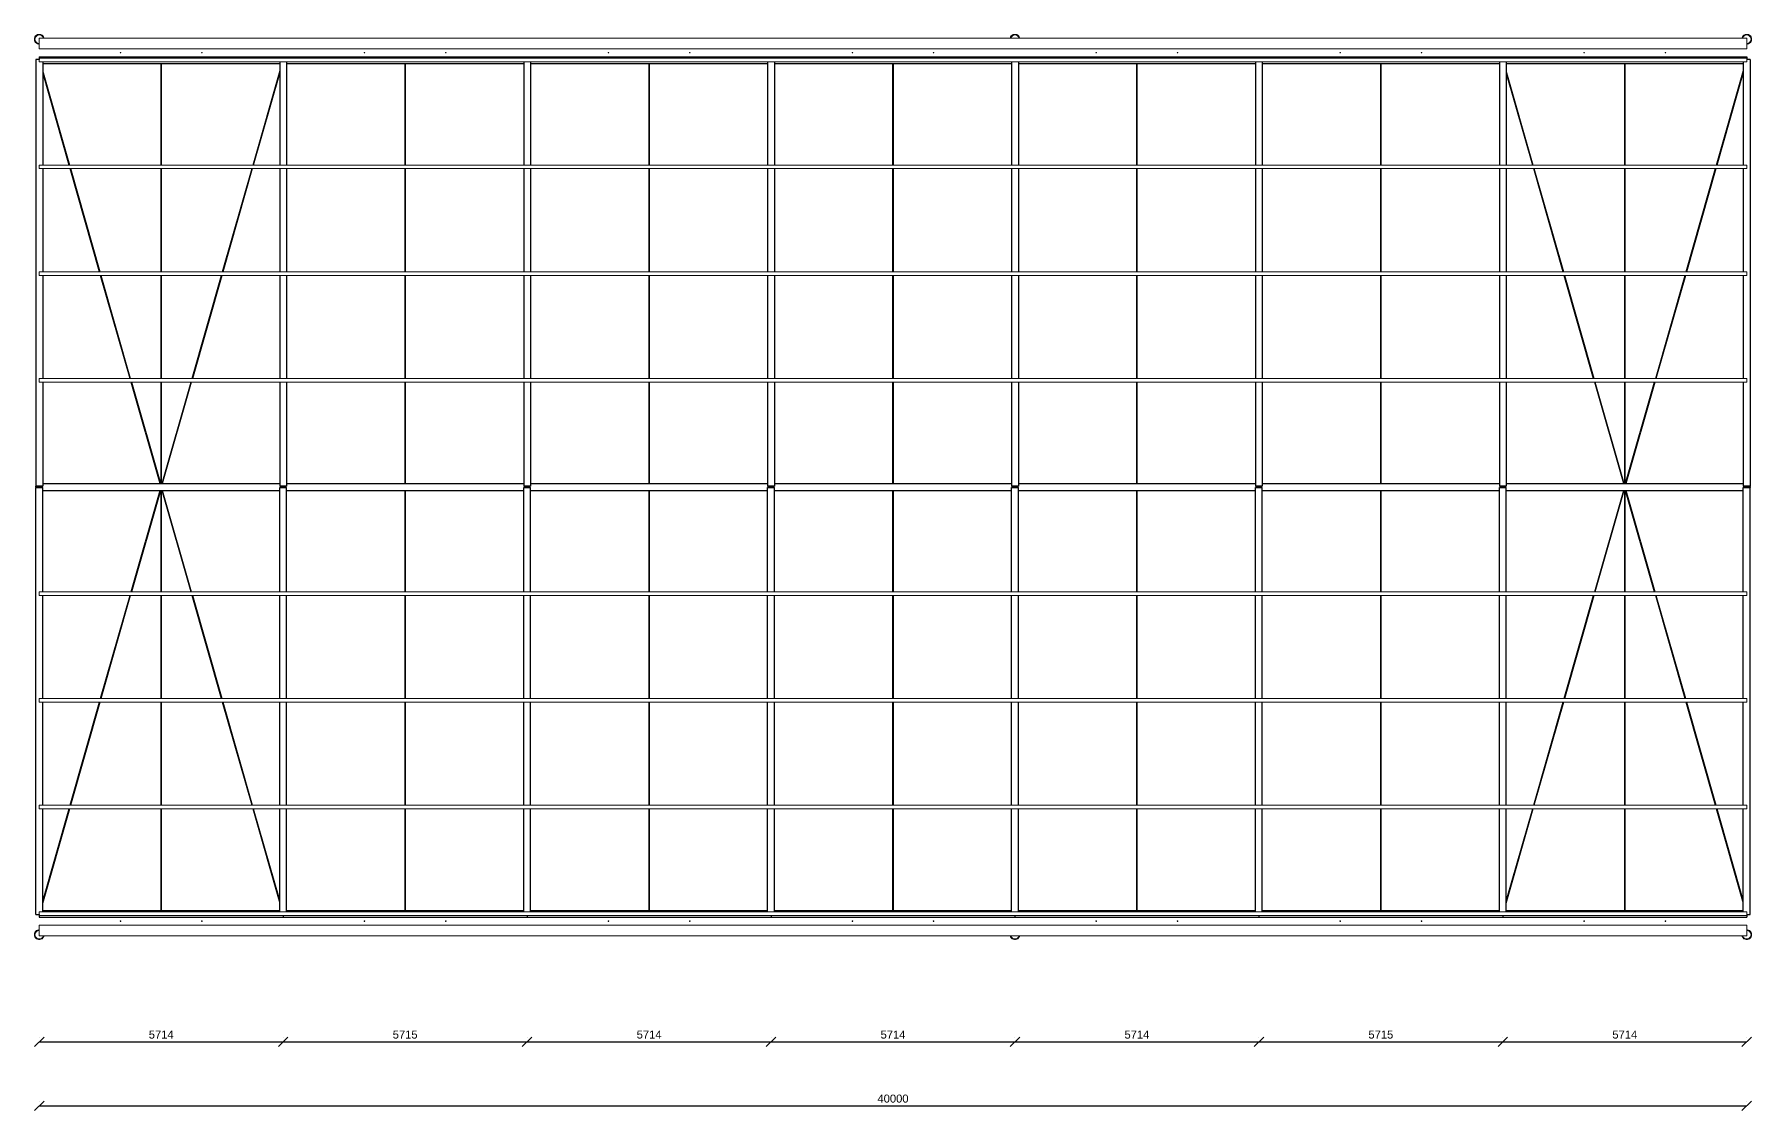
# Model space of a CAD drawing. Header units: millimetres. Extents: x 3055 to 287500, y 1145 to 27007.
# Drawn here: x 190385 to 230615, y 1145 to 26362 of the extents above; entities that cross this region are included whole.
import ezdxf

# ---------------------------------------------------------------- set-up
doc = ezdxf.new("R2010")
doc.units = ezdxf.units.MM
for name, color, linetype, lineweight in [('ANOT-COTA', 7, 'Continuous', 13), ('EST-SECUNDARIO', 3, 'Continuous', 18), ('EST-VIGA', 5, 'Continuous', 25)]:
    doc.layers.add(name, color=color, linetype=linetype, lineweight=lineweight)
doc.styles.add('TEXTO', font='arial.ttf')
doc.dimstyles.new('COTA-1-75', dxfattribs={"dimscale": 75, "dimtxt": 2.5, "dimasz": 2, "dimexe": 1.5, "dimexo": 1.5, "dimgap": 1, "dimtad": 1, "dimdec": 0, "dimtxsty": 'TEXTO', "dimtsz": 1.5, "dimcen": 2.5, "dimclrd": 256, "dimclre": 256, "dimclrt": 256, "dimazin": 3, "dimtfac": 1, "dimtmove": 0, "dimatfit": 3, "dimarcsym": 0})

msp = doc.modelspace()

# ---------------------------------------------------------------- linework, layer by layer
at = {"layer": 'EST-SECUNDARIO'}
for p, q in [((190385, 26247.5), (190388.3, 26275)), ((190388.3, 26220), (190385, 26247.5)), ((190388.3, 26275), (190398.2, 26300.9)), ((190398.2, 26194), (190388.3, 26220)), ((190398.2, 26300.9), (190413.9, 26323.7)), ((190413.9, 26171.2), (190398.2, 26194)), ((190400, 26247.5), (190402.9, 26271.4)), ((190402.9, 26223.5), (190400, 26247.5)), ((190402.9, 26271.4), (190411.5, 26293.9)), ((190411.5, 26201), (190402.9, 26223.5)), ((190411.5, 26293.9), (190425.1, 26313.8)), ((190425.1, 26181.2), (190411.5, 26201)), ((190413.9, 26323.7), (190434.7, 26342.1)), ((190434.7, 26152.8), (190413.9, 26171.2)), ((190425.1, 26313.8), (190443.2, 26329.8)), ((190443.2, 26165.2), (190425.1, 26181.2)), ((190434.7, 26342.1), (190459.2, 26355)), ((190459.2, 26139.9), (190434.7, 26152.8)), ((190443.2, 26329.8), (190464.5, 26341)), ((190464.5, 26154), (190443.2, 26165.2)), ((190459.2, 26355), (190486.1, 26361.6)), ((190464.5, 26341), (190487.9, 26346.7)), ((190487.9, 26148.2), (190464.5, 26154)), ((190486.1, 26361.6), (190513.9, 26361.6)), ((190487.9, 26346.7), (190512.1, 26346.7)), ((190500, 26272.5), (190500, 26022.5)), ((190500, 26272.5), (230500, 26272.5)), ((190512.1, 26346.7), (190535.5, 26341)), ((190513.9, 26361.6), (190540.8, 26355)), ((190535.5, 26341), (190556.8, 26329.8)), ((190540.8, 26355), (190565.3, 26342.1)), ((190556.8, 26329.8), (190574.9, 26313.8)), ((190565.3, 26342.1), (190586.1, 26323.7)), ((190574.9, 26313.8), (190588.5, 26293.9)), ((190586.1, 26323.7), (190601.8, 26300.9)), ((190588.5, 26293.9), (190596.7, 26272.5)), ((190601.8, 26300.9), (190611.7, 26275)), ((190611.7, 26275), (190612, 26272.5)), ((213245.2, 26272.5), (213245.5, 26275)), ((213245.5, 26275), (213255.3, 26300.9)), ((213255.3, 26300.9), (213271.1, 26323.7)), ((213260.5, 26272.5), (213268.6, 26293.9)), ((213268.6, 26293.9), (213282.3, 26313.8)), ((213271.1, 26323.7), (213291.8, 26342.1)), ((213282.3, 26313.8), (213300.3, 26329.8)), ((213291.8, 26342.1), (213316.4, 26355)), ((213300.3, 26329.8), (213321.7, 26341)), ((213316.4, 26355), (213343.3, 26361.6)), ((213321.7, 26341), (213345.1, 26346.7)), ((213343.3, 26361.6), (213371, 26361.6)), ((213345.1, 26346.7), (213369.2, 26346.7)), ((213369.2, 26346.7), (213392.6, 26341)), ((213371, 26361.6), (213397.9, 26355)), ((213392.6, 26341), (213413.9, 26329.8)), ((213397.9, 26355), (213422.5, 26342.1)), ((213413.9, 26329.8), (213432, 26313.8)), ((213422.5, 26342.1), (213443.2, 26323.7)), ((213432, 26313.8), (213445.7, 26293.9)), ((213443.2, 26323.7), (213459, 26300.9)), ((213445.7, 26293.9), (213453.8, 26272.5)), ((213459, 26300.9), (213468.8, 26275)), ((213468.8, 26275), (213469.1, 26272.5)), ((230388, 26272.5), (230388.3, 26275)), ((230388.3, 26275), (230398.2, 26300.9)), ((230398.2, 26300.9), (230413.9, 26323.7)), ((230403.3, 26272.5), (230411.5, 26293.9)), ((230411.5, 26293.9), (230425.1, 26313.8)), ((230413.9, 26323.7), (230434.7, 26342.1)), ((230425.1, 26313.8), (230443.2, 26329.8)), ((230434.7, 26342.1), (230459.2, 26355)), ((230443.2, 26329.8), (230464.5, 26341)), ((230459.2, 26355), (230486.1, 26361.6)), ((230464.5, 26341), (230487.9, 26346.7)), ((230486.1, 26361.6), (230513.9, 26361.6)), ((230487.9, 26346.7), (230512.1, 26346.7)), ((230500, 26272.5), (230500, 26022.5)), ((230512.1, 26346.7), (230535.5, 26341)), ((230535.5, 26154), (230512.1, 26148.2)), ((230513.9, 26361.6), (230540.8, 26355)), ((230535.5, 26341), (230556.8, 26329.8)), ((230556.8, 26165.2), (230535.5, 26154)), ((230540.8, 26355), (230565.3, 26342.1)), ((230565.3, 26152.8), (230540.8, 26139.9)), ((230556.8, 26329.8), (230574.9, 26313.8)), ((230574.9, 26181.2), (230556.8, 26165.2)), ((230565.3, 26342.1), (230586.1, 26323.7)), ((230586.1, 26171.2), (230565.3, 26152.8)), ((230574.9, 26313.8), (230588.5, 26293.9)), ((230588.5, 26201), (230574.9, 26181.2)), ((230586.1, 26323.7), (230601.8, 26300.9)), ((230601.8, 26194), (230586.1, 26171.2)), ((230588.5, 26293.9), (230597.1, 26271.4)), ((230597.1, 26223.5), (230588.5, 26201)), ((230597.1, 26271.4), (230600, 26247.5)), ((230600, 26247.5), (230597.1, 26223.5)), ((230601.8, 26300.9), (230611.7, 26275)), ((230611.7, 26220), (230601.8, 26194)), ((230611.7, 26275), (230615, 26247.5)), ((230615, 26247.5), (230611.7, 26220)), ((190486.1, 26133.3), (190459.2, 26139.9)), ((190500, 26133.3), (190486.1, 26133.3)), ((190500, 26148.2), (190487.9, 26148.2)), ((190500, 26022.5), (230500, 26022.5)), ((190500, 25800), (190500, 25715)), ((190500, 25800), (230500, 25800)), ((192400.8, 25939.4), (192396.8, 25932.5)), ((192396.8, 25932.5), (192400.8, 25925.5)), ((192408.8, 25939.4), (192400.8, 25939.4)), ((192400.8, 25925.5), (192408.8, 25925.5)), ((192412.8, 25932.5), (192408.8, 25939.4)), ((192408.8, 25925.5), (192412.8, 25932.5)), ((194305.5, 25939.4), (194301.5, 25932.5)), ((194301.5, 25932.5), (194305.5, 25925.5)), ((194313.5, 25939.4), (194305.5, 25939.4)), ((194305.5, 25925.5), (194313.5, 25925.5)), ((194317.5, 25932.5), (194313.5, 25939.4)), ((194313.5, 25925.5), (194317.5, 25932.5)), ((198115, 25939.4), (198111, 25932.5)), ((198111, 25932.5), (198115, 25925.5)), ((198123, 25939.4), (198115, 25939.4)), ((198115, 25925.5), (198123, 25925.5)), ((198127, 25932.5), (198123, 25939.4)), ((198123, 25925.5), (198127, 25932.5)), ((200019.8, 25939.4), (200015.8, 25932.5)), ((200015.8, 25932.5), (200019.8, 25925.5)), ((200027.8, 25939.4), (200019.8, 25939.4)), ((200019.8, 25925.5), (200027.8, 25925.5)), ((200031.8, 25932.5), (200027.8, 25939.4)), ((200027.8, 25925.5), (200031.8, 25932.5)), ((203829.3, 25939.4), (203825.3, 25932.5)), ((203825.3, 25932.5), (203829.3, 25925.5)), ((203837.3, 25939.4), (203829.3, 25939.4)), ((203829.3, 25925.5), (203837.3, 25925.5)), ((203841.3, 25932.5), (203837.3, 25939.4)), ((203837.3, 25925.5), (203841.3, 25932.5)), ((205734.1, 25939.4), (205730.1, 25932.5)), ((205730.1, 25932.5), (205734.1, 25925.5)), ((205742.1, 25939.4), (205734.1, 25939.4)), ((205734.1, 25925.5), (205742.1, 25925.5)), ((205746.1, 25932.5), (205742.1, 25939.4)), ((205742.1, 25925.5), (205746.1, 25932.5)), ((209543.6, 25939.4), (209539.6, 25932.5)), ((209539.6, 25932.5), (209543.6, 25925.5)), ((209551.6, 25939.4), (209543.6, 25939.4)), ((209543.6, 25925.5), (209551.6, 25925.5)), ((209555.6, 25932.5), (209551.6, 25939.4)), ((209551.6, 25925.5), (209555.6, 25932.5)), ((211448.4, 25939.4), (211444.4, 25932.5)), ((211444.4, 25932.5), (211448.4, 25925.5)), ((211456.4, 25939.4), (211448.4, 25939.4)), ((211448.4, 25925.5), (211456.4, 25925.5)), ((211460.4, 25932.5), (211456.4, 25939.4)), ((211456.4, 25925.5), (211460.4, 25932.5)), ((215257.9, 25939.4), (215253.9, 25932.5)), ((215253.9, 25932.5), (215257.9, 25925.5)), ((215265.9, 25939.4), (215257.9, 25939.4)), ((215257.9, 25925.5), (215265.9, 25925.5)), ((215269.9, 25932.5), (215265.9, 25939.4)), ((215265.9, 25925.5), (215269.9, 25932.5)), ((217162.7, 25939.4), (217158.7, 25932.5)), ((217158.7, 25932.5), (217162.7, 25925.5)), ((217170.7, 25939.4), (217162.7, 25939.4)), ((217162.7, 25925.5), (217170.7, 25925.5)), ((217174.7, 25932.5), (217170.7, 25939.4)), ((217170.7, 25925.5), (217174.7, 25932.5)), ((220972.2, 25939.4), (220968.2, 25932.5)), ((220968.2, 25932.5), (220972.2, 25925.5)), ((220980.2, 25939.4), (220972.2, 25939.4)), ((220972.2, 25925.5), (220980.2, 25925.5)), ((220984.2, 25932.5), (220980.2, 25939.4)), ((220980.2, 25925.5), (220984.2, 25932.5)), ((222877, 25939.4), (222873, 25932.5)), ((222873, 25932.5), (222877, 25925.5)), ((222885, 25939.4), (222877, 25939.4)), ((222877, 25925.5), (222885, 25925.5)), ((222889, 25932.5), (222885, 25939.4)), ((222885, 25925.5), (222889, 25932.5)), ((226686.5, 25939.4), (226682.5, 25932.5)), ((226682.5, 25932.5), (226686.5, 25925.5)), ((226694.5, 25939.4), (226686.5, 25939.4)), ((226686.5, 25925.5), (226694.5, 25925.5)), ((226698.5, 25932.5), (226694.5, 25939.4)), ((226694.5, 25925.5), (226698.5, 25932.5)), ((228591.2, 25939.4), (228587.2, 25932.5)), ((228587.2, 25932.5), (228591.2, 25925.5)), ((228599.2, 25939.4), (228591.2, 25939.4)), ((228591.2, 25925.5), (228599.2, 25925.5)), ((228603.2, 25932.5), (228599.2, 25939.4)), ((228599.2, 25925.5), (228603.2, 25932.5)), ((230512.1, 26148.2), (230500, 26148.2)), ((230513.9, 26133.3), (230500, 26133.3)), ((230500, 25800), (230500, 25715)), ((230540.8, 26139.9), (230513.9, 26133.3)), ((190500, 25715), (230500, 25715)), ((191212.5, 23300), (190580, 25513.9)), ((191191.7, 23300), (190580, 25441.1)), ((193349.1, 25677.5), (193349.1, 23300)), ((193365.1, 25677.5), (193365.1, 23300)), ((195501.7, 23300), (196134.3, 25513.9)), ((195522.5, 23300), (196134.3, 25441.1)), ((199063.4, 25677.5), (199063.4, 23300)), ((199079.4, 25677.5), (199079.4, 23300)), ((204777.7, 25677.5), (204777.7, 23300)), ((204793.7, 25677.5), (204793.7, 23300)), ((210492, 25677.5), (210492, 23300)), ((210508, 25677.5), (210508, 23300)), ((216206.3, 25677.5), (216206.3, 23300)), ((216222.3, 25677.5), (216222.3, 23300)), ((221920.6, 25677.5), (221920.6, 23300)), ((221936.6, 25677.5), (221936.6, 23300)), ((225498.3, 23300), (224865.7, 25513.9)), ((225477.5, 23300), (224865.7, 25441.1)), ((227634.9, 25677.5), (227634.9, 23300)), ((227650.9, 25677.5), (227650.9, 23300)), ((229787.5, 23300), (230420, 25513.9)), ((229808.3, 23300), (230420, 25441.1)), ((190500, 23300), (190500, 23215)), ((190500, 23300), (230500, 23300)), ((190500, 23215), (230500, 23215)), ((191906, 20800), (191216, 23215)), ((191926.8, 20800), (191236.8, 23215)), ((193349.1, 23215), (193349.1, 20800)), ((193365.1, 23215), (193365.1, 20800)), ((194787.5, 20800), (195477.5, 23215)), ((194808.3, 20800), (195498.3, 23215)), ((199063.4, 23215), (199063.4, 20800)), ((199079.4, 23215), (199079.4, 20800)), ((204777.7, 23215), (204777.7, 20800)), ((204793.7, 23215), (204793.7, 20800)), ((210492, 23215), (210492, 20800)), ((210508, 23215), (210508, 20800)), ((216206.3, 23215), (216206.3, 20800)), ((216222.3, 23215), (216222.3, 20800)), ((221920.6, 23215), (221920.6, 20800)), ((221936.6, 23215), (221936.6, 20800)), ((226191.7, 20800), (225501.7, 23215)), ((226212.5, 20800), (225522.5, 23215)), ((227634.9, 23215), (227634.9, 20800)), ((227650.9, 23215), (227650.9, 20800)), ((229073.2, 20800), (229763.2, 23215)), ((229094, 20800), (229784, 23215)), ((230500, 23300), (230500, 23215)), ((190500, 20800), (190500, 20715)), ((190500, 20800), (230500, 20800)), ((190500, 20715), (230500, 20715)), ((192620.3, 18300), (191930.3, 20715)), ((192641.1, 18300), (191951.1, 20715)), ((193349.1, 20715), (193349.1, 18300)), ((193365.1, 20715), (193365.1, 18300)), ((194073.2, 18300), (194763.2, 20715)), ((194094, 18300), (194784, 20715)), ((199063.4, 20715), (199063.4, 18300)), ((199079.4, 20715), (199079.4, 18300)), ((204777.7, 20715), (204777.7, 18300)), ((204793.7, 20715), (204793.7, 18300)), ((210492, 20715), (210492, 18300)), ((210508, 20715), (210508, 18300)), ((216206.3, 20715), (216206.3, 18300)), ((216222.3, 20715), (216222.3, 18300)), ((221920.6, 20715), (221920.6, 18300)), ((221936.6, 20715), (221936.6, 18300)), ((226906, 18300), (226216, 20715)), ((226926.8, 18300), (226236.8, 20715)), ((227634.9, 20715), (227634.9, 18300)), ((227650.9, 20715), (227650.9, 18300)), ((228358.9, 18300), (229048.9, 20715)), ((228379.7, 18300), (229069.7, 20715)), ((230500, 20800), (230500, 20715)), ((190500, 18300), (190500, 18215)), ((190500, 18300), (230500, 18300)), ((190500, 18215), (230500, 18215)), ((193323.9, 15837.5), (192644.6, 18215)), ((193344.7, 15837.5), (192665.4, 18215)), ((193349.1, 18215), (193349.1, 15837.5)), ((193365.1, 18215), (193365.1, 15837.5)), ((193369.6, 15837.5), (194048.9, 18215)), ((193390.4, 15837.5), (194069.7, 18215)), ((199063.4, 18215), (199063.4, 15837.5)), ((199079.4, 18215), (199079.4, 15837.5)), ((204777.7, 18215), (204777.7, 15837.5)), ((204793.7, 18215), (204793.7, 15837.5)), ((210492, 18215), (210492, 15837.5)), ((210508, 18215), (210508, 15837.5)), ((216206.3, 18215), (216206.3, 15837.5)), ((216222.3, 18215), (216222.3, 15837.5)), ((221920.6, 18215), (221920.6, 15837.5)), ((221936.6, 18215), (221936.6, 15837.5)), ((227609.6, 15837.5), (226930.3, 18215)), ((227630.4, 15837.5), (226951.1, 18215)), ((227634.9, 18215), (227634.9, 15837.5)), ((227650.9, 18215), (227650.9, 15837.5)), ((227655.3, 15837.5), (228334.6, 18215)), ((227676.1, 15837.5), (228355.4, 18215)), ((230500, 18300), (230500, 18215)), ((193323.9, 15677.5), (192644.6, 13300)), ((192665.4, 13300), (193344.7, 15677.5)), ((193349.1, 13300), (193349.1, 15677.5)), ((193365.1, 13300), (193365.1, 15677.5)), ((193369.6, 15677.5), (194048.9, 13300)), ((194069.7, 13300), (193390.4, 15677.5)), ((199063.4, 13300), (199063.4, 15677.5)), ((199079.4, 13300), (199079.4, 15677.5)), ((204777.7, 13300), (204777.7, 15677.5)), ((204793.7, 13300), (204793.7, 15677.5)), ((210492, 13300), (210492, 15677.5)), ((210508, 13300), (210508, 15677.5)), ((216206.3, 13300), (216206.3, 15677.5)), ((216222.3, 13300), (216222.3, 15677.5)), ((221920.6, 13300), (221920.6, 15677.5)), ((221936.6, 13300), (221936.6, 15677.5)), ((227609.6, 15677.5), (226930.3, 13300)), ((226951.1, 13300), (227630.4, 15677.5)), ((227634.9, 13300), (227634.9, 15677.5)), ((227650.9, 13300), (227650.9, 15677.5)), ((227655.3, 15677.5), (228334.6, 13300)), ((228355.4, 13300), (227676.1, 15677.5)), ((190500, 13300), (190500, 13215)), ((190500, 13300), (230500, 13300)), ((230500, 13300), (230500, 13215)), ((190500, 13215), (230500, 13215)), ((192620.3, 13215), (191930.3, 10800)), ((191951.1, 10800), (192641.1, 13215)), ((193349.1, 10800), (193349.1, 13215)), ((193365.1, 10800), (193365.1, 13215)), ((194073.2, 13215), (194763.2, 10800)), ((194784, 10800), (194094, 13215)), ((199063.4, 10800), (199063.4, 13215)), ((199079.4, 10800), (199079.4, 13215)), ((204777.7, 10800), (204777.7, 13215)), ((204793.7, 10800), (204793.7, 13215)), ((210492, 10800), (210492, 13215)), ((210508, 10800), (210508, 13215)), ((216206.3, 10800), (216206.3, 13215)), ((216222.3, 10800), (216222.3, 13215)), ((221920.6, 10800), (221920.6, 13215)), ((221936.6, 10800), (221936.6, 13215)), ((226906, 13215), (226216, 10800)), ((226236.8, 10800), (226926.8, 13215)), ((227634.9, 10800), (227634.9, 13215)), ((227650.9, 10800), (227650.9, 13215)), ((228358.9, 13215), (229048.9, 10800)), ((229069.7, 10800), (228379.7, 13215)), ((190500, 10800), (190500, 10715)), ((190500, 10800), (230500, 10800)), ((190500, 10715), (230500, 10715)), ((191906, 10715), (191216, 8300)), ((191236.8, 8300), (191926.8, 10715)), ((193349.1, 8300), (193349.1, 10715)), ((193365.1, 8300), (193365.1, 10715)), ((194787.5, 10715), (195477.5, 8300)), ((195498.3, 8300), (194808.3, 10715)), ((199063.4, 8300), (199063.4, 10715)), ((199079.4, 8300), (199079.4, 10715)), ((204777.7, 8300), (204777.7, 10715)), ((204793.7, 8300), (204793.7, 10715)), ((210492, 8300), (210492, 10715)), ((210508, 8300), (210508, 10715)), ((216206.3, 8300), (216206.3, 10715)), ((216222.3, 8300), (216222.3, 10715)), ((221920.6, 8300), (221920.6, 10715)), ((221936.6, 8300), (221936.6, 10715)), ((226191.7, 10715), (225501.7, 8300)), ((225522.5, 8300), (226212.5, 10715)), ((227634.9, 8300), (227634.9, 10715)), ((227650.9, 8300), (227650.9, 10715)), ((229073.2, 10715), (229763.2, 8300)), ((229784, 8300), (229094, 10715)), ((230500, 10800), (230500, 10715)), ((190500, 8300), (190500, 8215)), ((190500, 8300), (230500, 8300)), ((190500, 8215), (230500, 8215)), ((191191.7, 8215), (190580, 6073.9)), ((190580, 6001.1), (191212.5, 8215)), ((193349.1, 5837.5), (193349.1, 8215)), ((193365.1, 5837.5), (193365.1, 8215)), ((195501.7, 8215), (196134.3, 6001.1)), ((196134.3, 6073.9), (195522.5, 8215)), ((199063.4, 5837.5), (199063.4, 8215)), ((199079.4, 5837.5), (199079.4, 8215)), ((204777.7, 5837.5), (204777.7, 8215)), ((204793.7, 5837.5), (204793.7, 8215)), ((210492, 5837.5), (210492, 8215)), ((210508, 5837.5), (210508, 8215)), ((216206.3, 5837.5), (216206.3, 8215)), ((216222.3, 5837.5), (216222.3, 8215)), ((221920.6, 5837.5), (221920.6, 8215)), ((221936.6, 5837.5), (221936.6, 8215)), ((225477.5, 8215), (224865.7, 6073.9)), ((224865.7, 6001.1), (225498.3, 8215)), ((227634.9, 5837.5), (227634.9, 8215)), ((227650.9, 5837.5), (227650.9, 8215)), ((229787.5, 8215), (230420, 6001.1)), ((230420, 6073.9), (229808.3, 8215)), ((230500, 8300), (230500, 8215)), ((190500, 5800), (190500, 5715)), ((190500, 5800), (230500, 5800)), ((190500, 5715), (230500, 5715)), ((230500, 5800), (230500, 5715)), ((190385, 5267.5), (190388.3, 5295)), ((190388.3, 5240), (190385, 5267.5)), ((190388.3, 5295), (190398.2, 5320.9)), ((190398.2, 5214), (190388.3, 5240)), ((190398.2, 5320.9), (190413.9, 5343.7)), ((190400, 5267.5), (190402.9, 5291.4)), ((190402.9, 5243.5), (190400, 5267.5)), ((190402.9, 5291.4), (190411.5, 5313.9)), ((190411.5, 5221), (190402.9, 5243.5)), ((190411.5, 5313.9), (190425.1, 5333.8)), ((190413.9, 5343.7), (190434.7, 5362.1)), ((190425.1, 5333.8), (190443.2, 5349.8)), ((190434.7, 5362.1), (190459.2, 5375)), ((190443.2, 5349.8), (190464.5, 5361)), ((190459.2, 5375), (190486.1, 5381.6)), ((190464.5, 5361), (190487.9, 5366.7)), ((190486.1, 5381.6), (190500, 5381.6)), ((190487.9, 5366.7), (190500, 5366.7)), ((190500, 5492.5), (190500, 5242.5)), ((190500, 5492.5), (230500, 5492.5)), ((190500, 5242.5), (230500, 5242.5)), ((190596.7, 5242.5), (190588.5, 5221)), ((190611.7, 5240), (190601.8, 5214)), ((190612, 5242.5), (190611.7, 5240)), ((192400.8, 5589.4), (192396.8, 5582.5)), ((192396.8, 5582.5), (192400.8, 5575.5)), ((192408.8, 5589.4), (192400.8, 5589.4)), ((192400.8, 5575.5), (192408.8, 5575.5)), ((192412.8, 5582.5), (192408.8, 5589.4)), ((192408.8, 5575.5), (192412.8, 5582.5)), ((194305.5, 5589.4), (194301.5, 5582.5)), ((194301.5, 5582.5), (194305.5, 5575.5)), ((194313.5, 5589.4), (194305.5, 5589.4)), ((194305.5, 5575.5), (194313.5, 5575.5)), ((194317.5, 5582.5), (194313.5, 5589.4)), ((194313.5, 5575.5), (194317.5, 5582.5)), ((198115, 5589.4), (198111, 5582.5)), ((198111, 5582.5), (198115, 5575.5)), ((198123, 5589.4), (198115, 5589.4)), ((198115, 5575.5), (198123, 5575.5)), ((198127, 5582.5), (198123, 5589.4)), ((198123, 5575.5), (198127, 5582.5)), ((200019.8, 5589.4), (200015.8, 5582.5)), ((200015.8, 5582.5), (200019.8, 5575.5)), ((200027.8, 5589.4), (200019.8, 5589.4)), ((200019.8, 5575.5), (200027.8, 5575.5)), ((200031.8, 5582.5), (200027.8, 5589.4)), ((200027.8, 5575.5), (200031.8, 5582.5)), ((203829.3, 5589.4), (203825.3, 5582.5)), ((203825.3, 5582.5), (203829.3, 5575.5)), ((203837.3, 5589.4), (203829.3, 5589.4)), ((203829.3, 5575.5), (203837.3, 5575.5)), ((203841.3, 5582.5), (203837.3, 5589.4)), ((203837.3, 5575.5), (203841.3, 5582.5)), ((205734.1, 5589.4), (205730.1, 5582.5)), ((205730.1, 5582.5), (205734.1, 5575.5)), ((205742.1, 5589.4), (205734.1, 5589.4)), ((205734.1, 5575.5), (205742.1, 5575.5)), ((205746.1, 5582.5), (205742.1, 5589.4)), ((205742.1, 5575.5), (205746.1, 5582.5)), ((209543.6, 5589.4), (209539.6, 5582.5)), ((209539.6, 5582.5), (209543.6, 5575.5)), ((209551.6, 5589.4), (209543.6, 5589.4)), ((209543.6, 5575.5), (209551.6, 5575.5)), ((209555.6, 5582.5), (209551.6, 5589.4)), ((209551.6, 5575.5), (209555.6, 5582.5)), ((211448.4, 5589.4), (211444.4, 5582.5)), ((211444.4, 5582.5), (211448.4, 5575.5)), ((211456.4, 5589.4), (211448.4, 5589.4)), ((211448.4, 5575.5), (211456.4, 5575.5)), ((211460.4, 5582.5), (211456.4, 5589.4)), ((211456.4, 5575.5), (211460.4, 5582.5)), ((213245.5, 5240), (213245.2, 5242.5)), ((213255.3, 5214), (213245.5, 5240)), ((213268.6, 5221), (213260.5, 5242.5)), ((213453.8, 5242.5), (213445.7, 5221)), ((213468.8, 5240), (213459, 5214)), ((213469.1, 5242.5), (213468.8, 5240)), ((215257.9, 5589.4), (215253.9, 5582.5)), ((215253.9, 5582.5), (215257.9, 5575.5)), ((215265.9, 5589.4), (215257.9, 5589.4)), ((215257.9, 5575.5), (215265.9, 5575.5)), ((215269.9, 5582.5), (215265.9, 5589.4)), ((215265.9, 5575.5), (215269.9, 5582.5)), ((217162.7, 5589.4), (217158.7, 5582.5)), ((217158.7, 5582.5), (217162.7, 5575.5)), ((217170.7, 5589.4), (217162.7, 5589.4)), ((217162.7, 5575.5), (217170.7, 5575.5)), ((217174.7, 5582.5), (217170.7, 5589.4)), ((217170.7, 5575.5), (217174.7, 5582.5)), ((220972.2, 5589.4), (220968.2, 5582.5)), ((220968.2, 5582.5), (220972.2, 5575.5)), ((220980.2, 5589.4), (220972.2, 5589.4)), ((220972.2, 5575.5), (220980.2, 5575.5)), ((220984.2, 5582.5), (220980.2, 5589.4)), ((220980.2, 5575.5), (220984.2, 5582.5)), ((222877, 5589.4), (222873, 5582.5)), ((222873, 5582.5), (222877, 5575.5)), ((222885, 5589.4), (222877, 5589.4)), ((222877, 5575.5), (222885, 5575.5)), ((222889, 5582.5), (222885, 5589.4)), ((222885, 5575.5), (222889, 5582.5)), ((226686.5, 5589.4), (226682.5, 5582.5)), ((226682.5, 5582.5), (226686.5, 5575.5)), ((226694.5, 5589.4), (226686.5, 5589.4)), ((226686.5, 5575.5), (226694.5, 5575.5)), ((226698.5, 5582.5), (226694.5, 5589.4)), ((226694.5, 5575.5), (226698.5, 5582.5)), ((228591.2, 5589.4), (228587.2, 5582.5)), ((228587.2, 5582.5), (228591.2, 5575.5)), ((228599.2, 5589.4), (228591.2, 5589.4)), ((228591.2, 5575.5), (228599.2, 5575.5)), ((228603.2, 5582.5), (228599.2, 5589.4)), ((228599.2, 5575.5), (228603.2, 5582.5)), ((230388.3, 5240), (230388, 5242.5)), ((230398.2, 5214), (230388.3, 5240)), ((230411.5, 5221), (230403.3, 5242.5)), ((230500, 5492.5), (230500, 5242.5)), ((230500, 5381.6), (230513.9, 5381.6)), ((230500, 5366.7), (230512.1, 5366.7)), ((230512.1, 5366.7), (230535.5, 5361)), ((230513.9, 5381.6), (230540.8, 5375)), ((230535.5, 5361), (230556.8, 5349.8)), ((230540.8, 5375), (230565.3, 5362.1)), ((230556.8, 5349.8), (230574.9, 5333.8)), ((230565.3, 5362.1), (230586.1, 5343.7)), ((230574.9, 5333.8), (230588.5, 5313.9)), ((230586.1, 5343.7), (230601.8, 5320.9)), ((230588.5, 5313.9), (230597.1, 5291.4)), ((230597.1, 5243.5), (230588.5, 5221)), ((230597.1, 5291.4), (230600, 5267.5)), ((230600, 5267.5), (230597.1, 5243.5)), ((230601.8, 5320.9), (230611.7, 5295)), ((230611.7, 5240), (230601.8, 5214)), ((230611.7, 5295), (230615, 5267.5)), ((230615, 5267.5), (230611.7, 5240)), ((190413.9, 5191.2), (190398.2, 5214)), ((190425.1, 5201.2), (190411.5, 5221)), ((190434.7, 5172.8), (190413.9, 5191.2)), ((190443.2, 5185.2), (190425.1, 5201.2)), ((190459.2, 5159.9), (190434.7, 5172.8)), ((190464.5, 5174), (190443.2, 5185.2)), ((190486.1, 5153.3), (190459.2, 5159.9)), ((190487.9, 5168.2), (190464.5, 5174)), ((190513.9, 5153.3), (190486.1, 5153.3)), ((190512.1, 5168.2), (190487.9, 5168.2)), ((190535.5, 5174), (190512.1, 5168.2)), ((190540.8, 5159.9), (190513.9, 5153.3)), ((190556.8, 5185.2), (190535.5, 5174)), ((190565.3, 5172.8), (190540.8, 5159.9)), ((190574.9, 5201.2), (190556.8, 5185.2)), ((190586.1, 5191.2), (190565.3, 5172.8)), ((190588.5, 5221), (190574.9, 5201.2)), ((190601.8, 5214), (190586.1, 5191.2)), ((213271.1, 5191.2), (213255.3, 5214)), ((213282.3, 5201.2), (213268.6, 5221)), ((213291.8, 5172.8), (213271.1, 5191.2)), ((213300.3, 5185.2), (213282.3, 5201.2)), ((213316.4, 5159.9), (213291.8, 5172.8)), ((213321.7, 5174), (213300.3, 5185.2)), ((213343.3, 5153.3), (213316.4, 5159.9)), ((213345.1, 5168.2), (213321.7, 5174)), ((213371, 5153.3), (213343.3, 5153.3)), ((213369.2, 5168.2), (213345.1, 5168.2)), ((213392.6, 5174), (213369.2, 5168.2)), ((213397.9, 5159.9), (213371, 5153.3)), ((213413.9, 5185.2), (213392.6, 5174)), ((213422.5, 5172.8), (213397.9, 5159.9)), ((213432, 5201.2), (213413.9, 5185.2)), ((213443.2, 5191.2), (213422.5, 5172.8)), ((213445.7, 5221), (213432, 5201.2)), ((213459, 5214), (213443.2, 5191.2)), ((230413.9, 5191.2), (230398.2, 5214)), ((230425.1, 5201.2), (230411.5, 5221)), ((230434.7, 5172.8), (230413.9, 5191.2)), ((230443.2, 5185.2), (230425.1, 5201.2)), ((230459.2, 5159.9), (230434.7, 5172.8)), ((230464.5, 5174), (230443.2, 5185.2)), ((230486.1, 5153.3), (230459.2, 5159.9)), ((230487.9, 5168.2), (230464.5, 5174)), ((230513.9, 5153.3), (230486.1, 5153.3)), ((230512.1, 5168.2), (230487.9, 5168.2)), ((230535.5, 5174), (230512.1, 5168.2)), ((230540.8, 5159.9), (230513.9, 5153.3)), ((230556.8, 5185.2), (230535.5, 5174)), ((230565.3, 5172.8), (230540.8, 5159.9)), ((230574.9, 5201.2), (230556.8, 5185.2)), ((230586.1, 5191.2), (230565.3, 5172.8)), ((230588.5, 5221), (230574.9, 5201.2)), ((230601.8, 5214), (230586.1, 5191.2))]:
    msp.add_line(p, q, dxfattribs=at)
at = {"layer": 'EST-VIGA'}
for p, q in [((190500, 25773.9), (190420, 25773.9)), ((190420, 25773.9), (190420, 15773.9)), ((190500, 25837.5), (190500, 25773.9)), ((190500, 25837.5), (196214.3, 25837.5)), ((196214.3, 25837.5), (196214.3, 25800)), ((196214.3, 25837.5), (196214.3, 25800)), ((196214.3, 25837.5), (201928.6, 25837.5)), ((201928.6, 25837.5), (201928.6, 25800)), ((201928.6, 25837.5), (201928.6, 25800)), ((201928.6, 25837.5), (207642.9, 25837.5)), ((207642.9, 25837.5), (207642.9, 25800)), ((207642.9, 25837.5), (207642.9, 25800)), ((207642.9, 25837.5), (213357.1, 25837.5)), ((213357.1, 25837.5), (213357.1, 25800)), ((213357.1, 25837.5), (213357.1, 25800)), ((213357.1, 25837.5), (219071.4, 25837.5)), ((219071.4, 25837.5), (219071.4, 25800)), ((219071.4, 25837.5), (219071.4, 25800)), ((219071.4, 25837.5), (224785.7, 25837.5)), ((224785.7, 25837.5), (224785.7, 25800)), ((224785.7, 25837.5), (224785.7, 25800)), ((224785.7, 25837.5), (230500, 25837.5)), ((230500, 25837.5), (230500, 25773.9)), ((230580, 25773.9), (230500, 25773.9)), ((230580, 25773.9), (230580, 15773.9)), ((190580, 25715), (190580, 23300)), ((190580, 25677.5), (196134.3, 25677.5)), ((196134.3, 25715), (196134.3, 23300)), ((196294.3, 25715), (196294.3, 23300)), ((196294.3, 25677.5), (201848.6, 25677.5)), ((201848.6, 25715), (201848.6, 23300)), ((202008.6, 25715), (202008.6, 23300)), ((202008.6, 25677.5), (207562.9, 25677.5)), ((207562.9, 25715), (207562.9, 23300)), ((207722.9, 25715), (207722.9, 23300)), ((207722.9, 25677.5), (213277.1, 25677.5)), ((213277.1, 25715), (213277.1, 23300)), ((213437.1, 25715), (213437.1, 23300)), ((213437.1, 25677.5), (218991.4, 25677.5)), ((218991.4, 25715), (218991.4, 23300)), ((219151.4, 25715), (219151.4, 23300)), ((219151.4, 25677.5), (224705.7, 25677.5)), ((224705.7, 25715), (224705.7, 23300)), ((224865.7, 25715), (224865.7, 23300)), ((224865.7, 25677.5), (230420, 25677.5)), ((230420, 25715), (230420, 23300)), ((190580, 23215), (190580, 20800)), ((196134.3, 23215), (196134.3, 20800)), ((196294.3, 23215), (196294.3, 20800)), ((201848.6, 23215), (201848.6, 20800)), ((202008.6, 23215), (202008.6, 20800)), ((207562.9, 23215), (207562.9, 20800)), ((207722.9, 23215), (207722.9, 20800)), ((213277.1, 23215), (213277.1, 20800)), ((213437.1, 23215), (213437.1, 20800)), ((218991.4, 23215), (218991.4, 20800)), ((219151.4, 23215), (219151.4, 20800)), ((224705.7, 23215), (224705.7, 20800)), ((224865.7, 23215), (224865.7, 20800)), ((230420, 23215), (230420, 20800)), ((190580, 20715), (190580, 18300)), ((196134.3, 20715), (196134.3, 18300)), ((196294.3, 20715), (196294.3, 18300)), ((201848.6, 20715), (201848.6, 18300)), ((202008.6, 20715), (202008.6, 18300)), ((207562.9, 20715), (207562.9, 18300)), ((207722.9, 20715), (207722.9, 18300)), ((213277.1, 20715), (213277.1, 18300)), ((213437.1, 20715), (213437.1, 18300)), ((218991.4, 20715), (218991.4, 18300)), ((219151.4, 20715), (219151.4, 18300)), ((224705.7, 20715), (224705.7, 18300)), ((224865.7, 20715), (224865.7, 18300)), ((230420, 20715), (230420, 18300)), ((190580, 18215), (190580, 15773.9)), ((196134.3, 18215), (196134.3, 15773.9)), ((196294.3, 18215), (196294.3, 15773.9)), ((201848.6, 18215), (201848.6, 15773.9)), ((202008.6, 18215), (202008.6, 15773.9)), ((207562.9, 18215), (207562.9, 15773.9)), ((207722.9, 18215), (207722.9, 15773.9)), ((213277.1, 18215), (213277.1, 15773.9)), ((213437.1, 18215), (213437.1, 15773.9)), ((218991.4, 18215), (218991.4, 15773.9)), ((219151.4, 18215), (219151.4, 15773.9)), ((224705.7, 18215), (224705.7, 15773.9)), ((224865.7, 18215), (224865.7, 15773.9)), ((230420, 18215), (230420, 15773.9)), ((190420, 15773.9), (190420, 15772.7)), ((190420, 15773.9), (190420, 15772.7)), ((190580, 15773.9), (190420, 15773.9)), ((190420, 15772.7), (190496.2, 15772.7)), ((190420, 15757.5), (190420, 15772.7)), ((190420, 15757.5), (190420, 15742.2)), ((190420, 15742.2), (190420, 15741.1)), ((190496.2, 15742.2), (190420, 15742.2)), ((190420, 15741.1), (190420, 15742.2)), ((190420, 15741.1), (190580, 15741.1)), ((190420, 5741.1), (190420, 15741.1)), ((190496.2, 15772.7), (190496.2, 15757.5)), ((190496.2, 15757.5), (190496.2, 15742.2)), ((190500, 15765.1), (190500, 15749.9)), ((190503.7, 15772.7), (190580, 15772.7)), ((190503.7, 15765.1), (190503.7, 15772.7)), ((190503.7, 15742.2), (190503.7, 15749.9)), ((190580, 15742.2), (190503.7, 15742.2)), ((190580, 15837.5), (196134.3, 15837.5)), ((190580, 15772.7), (190580, 15773.9)), ((190580, 15741.1), (190580, 15742.2)), ((190580, 13300), (190580, 15741.1)), ((196134.3, 15773.9), (196134.3, 15772.7)), ((196294.3, 15773.9), (196134.3, 15773.9)), ((196134.3, 15772.7), (196210.5, 15772.7)), ((196134.3, 15742.2), (196134.3, 15741.1)), ((196210.5, 15742.2), (196134.3, 15742.2)), ((196134.3, 15741.1), (196294.3, 15741.1)), ((196134.3, 13300), (196134.3, 15741.1)), ((196210.5, 15772.7), (196210.5, 15765.1)), ((196210.5, 15749.9), (196210.5, 15742.2)), ((196214.3, 15765.1), (196214.3, 15749.9)), ((196214.3, 15765.1), (196214.3, 15749.9)), ((196218, 15772.7), (196294.3, 15772.7)), ((196218, 15765.1), (196218, 15772.7)), ((196218, 15742.2), (196218, 15749.9)), ((196294.3, 15742.2), (196218, 15742.2)), ((196294.3, 15837.5), (201848.6, 15837.5)), ((196294.3, 15772.7), (196294.3, 15773.9)), ((196294.3, 15741.1), (196294.3, 15742.2)), ((196294.3, 13300), (196294.3, 15741.1)), ((201848.6, 15773.9), (201848.6, 15772.7)), ((202008.6, 15773.9), (201848.6, 15773.9)), ((201848.6, 15772.7), (201924.8, 15772.7)), ((201848.6, 15742.2), (201848.6, 15741.1)), ((201924.8, 15742.2), (201848.6, 15742.2)), ((201848.6, 15741.1), (202008.6, 15741.1)), ((201848.6, 13300), (201848.6, 15741.1)), ((201924.8, 15772.7), (201924.8, 15765.1)), ((201924.8, 15749.9), (201924.8, 15742.2)), ((201928.6, 15765.1), (201928.6, 15749.9)), ((201928.6, 15765.1), (201928.6, 15749.9)), ((201932.3, 15772.7), (202008.6, 15772.7)), ((201932.3, 15765.1), (201932.3, 15772.7)), ((201932.3, 15742.2), (201932.3, 15749.9)), ((202008.6, 15742.2), (201932.3, 15742.2)), ((202008.6, 15837.5), (207562.9, 15837.5)), ((202008.6, 15772.7), (202008.6, 15773.9)), ((202008.6, 15741.1), (202008.6, 15742.2)), ((202008.6, 13300), (202008.6, 15741.1)), ((207562.9, 15773.9), (207562.9, 15772.7)), ((207722.9, 15773.9), (207562.9, 15773.9)), ((207562.9, 15772.7), (207639.1, 15772.7)), ((207562.9, 15742.2), (207562.9, 15741.1)), ((207639.1, 15742.2), (207562.9, 15742.2)), ((207562.9, 15741.1), (207722.9, 15741.1)), ((207562.9, 13300), (207562.9, 15741.1)), ((207639.1, 15772.7), (207639.1, 15765.1)), ((207639.1, 15749.9), (207639.1, 15742.2)), ((207642.9, 15765.1), (207642.9, 15749.9)), ((207642.9, 15765.1), (207642.9, 15749.9)), ((207646.6, 15772.7), (207722.9, 15772.7)), ((207646.6, 15765.1), (207646.6, 15772.7)), ((207646.6, 15742.2), (207646.6, 15749.9)), ((207722.9, 15742.2), (207646.6, 15742.2)), ((207722.9, 15837.5), (213277.1, 15837.5)), ((207722.9, 15772.7), (207722.9, 15773.9)), ((207722.9, 15741.1), (207722.9, 15742.2)), ((207722.9, 13300), (207722.9, 15741.1)), ((213277.1, 15773.9), (213277.1, 15772.7)), ((213437.1, 15773.9), (213277.1, 15773.9)), ((213277.1, 15772.7), (213353.4, 15772.7)), ((213277.1, 15742.2), (213277.1, 15741.1)), ((213353.4, 15742.2), (213277.1, 15742.2)), ((213277.1, 15741.1), (213437.1, 15741.1)), ((213277.1, 13300), (213277.1, 15741.1)), ((213353.4, 15772.7), (213353.4, 15765.1)), ((213353.4, 15749.9), (213353.4, 15742.2)), ((213357.1, 15765.1), (213357.1, 15749.9)), ((213357.1, 15765.1), (213357.1, 15749.9)), ((213360.9, 15772.7), (213437.1, 15772.7)), ((213360.9, 15765.1), (213360.9, 15772.7)), ((213360.9, 15742.2), (213360.9, 15749.9)), ((213437.1, 15742.2), (213360.9, 15742.2)), ((213437.1, 15837.5), (218991.4, 15837.5)), ((213437.1, 15772.7), (213437.1, 15773.9)), ((213437.1, 15741.1), (213437.1, 15742.2)), ((213437.1, 13300), (213437.1, 15741.1)), ((218991.4, 15773.9), (218991.4, 15772.7)), ((219151.4, 15773.9), (218991.4, 15773.9)), ((218991.4, 15772.7), (219067.7, 15772.7)), ((218991.4, 15742.2), (218991.4, 15741.1)), ((219067.7, 15742.2), (218991.4, 15742.2)), ((218991.4, 15741.1), (219151.4, 15741.1)), ((218991.4, 13300), (218991.4, 15741.1)), ((219067.7, 15772.7), (219067.7, 15765.1)), ((219067.7, 15749.9), (219067.7, 15742.2)), ((219071.4, 15765.1), (219071.4, 15749.9)), ((219071.4, 15765.1), (219071.4, 15749.9)), ((219075.2, 15772.7), (219151.4, 15772.7)), ((219075.2, 15765.1), (219075.2, 15772.7)), ((219075.2, 15742.2), (219075.2, 15749.9)), ((219151.4, 15742.2), (219075.2, 15742.2)), ((219151.4, 15837.5), (224705.7, 15837.5)), ((219151.4, 15772.7), (219151.4, 15773.9)), ((219151.4, 15741.1), (219151.4, 15742.2)), ((219151.4, 13300), (219151.4, 15741.1)), ((224705.7, 15773.9), (224705.7, 15772.7)), ((224865.7, 15773.9), (224705.7, 15773.9)), ((224705.7, 15772.7), (224782, 15772.7)), ((224705.7, 15742.2), (224705.7, 15741.1)), ((224782, 15742.2), (224705.7, 15742.2)), ((224705.7, 15741.1), (224865.7, 15741.1)), ((224705.7, 13300), (224705.7, 15741.1)), ((224782, 15772.7), (224782, 15765.1)), ((224782, 15749.9), (224782, 15742.2)), ((224785.7, 15765.1), (224785.7, 15749.9)), ((224785.7, 15765.1), (224785.7, 15749.9)), ((224789.5, 15772.7), (224865.7, 15772.7)), ((224789.5, 15765.1), (224789.5, 15772.7)), ((224789.5, 15742.2), (224789.5, 15749.9)), ((224865.7, 15742.2), (224789.5, 15742.2)), ((224865.7, 15837.5), (230420, 15837.5)), ((224865.7, 15772.7), (224865.7, 15773.9)), ((224865.7, 15741.1), (224865.7, 15742.2)), ((224865.7, 13300), (224865.7, 15741.1)), ((230420, 15773.9), (230420, 15772.7)), ((230580, 15773.9), (230420, 15773.9)), ((230420, 15772.7), (230496.2, 15772.7)), ((230420, 15742.2), (230420, 15741.1)), ((230496.2, 15742.2), (230420, 15742.2)), ((230420, 15741.1), (230580, 15741.1)), ((230420, 13300), (230420, 15741.1)), ((230496.2, 15772.7), (230496.2, 15765.1)), ((230496.2, 15749.9), (230496.2, 15742.2)), ((230500, 15765.1), (230500, 15749.9)), ((230503.7, 15772.7), (230580, 15772.7)), ((230503.7, 15757.5), (230503.7, 15772.7)), ((230503.7, 15742.2), (230503.7, 15757.5)), ((230580, 15742.2), (230503.7, 15742.2)), ((230580, 15772.7), (230580, 15773.9)), ((230580, 15773.9), (230580, 15772.7)), ((230580, 15757.5), (230580, 15772.7)), ((230580, 15757.5), (230580, 15742.2)), ((230580, 15741.1), (230580, 15742.2)), ((230580, 15741.1), (230580, 15742.2)), ((230580, 5741.1), (230580, 15741.1)), ((190580, 15677.5), (196134.3, 15677.5)), ((196294.3, 15677.5), (201848.6, 15677.5)), ((202008.6, 15677.5), (207562.9, 15677.5)), ((207722.9, 15677.5), (213277.1, 15677.5)), ((213437.1, 15677.5), (218991.4, 15677.5)), ((219151.4, 15677.5), (224705.7, 15677.5)), ((224865.7, 15677.5), (230420, 15677.5)), ((190580, 10800), (190580, 13215)), ((196134.3, 10800), (196134.3, 13215)), ((196294.3, 10800), (196294.3, 13215)), ((201848.6, 10800), (201848.6, 13215)), ((202008.6, 10800), (202008.6, 13215)), ((207562.9, 10800), (207562.9, 13215)), ((207722.9, 10800), (207722.9, 13215)), ((213277.1, 10800), (213277.1, 13215)), ((213437.1, 10800), (213437.1, 13215)), ((218991.4, 10800), (218991.4, 13215)), ((219151.4, 10800), (219151.4, 13215)), ((224705.7, 10800), (224705.7, 13215)), ((224865.7, 10800), (224865.7, 13215)), ((230420, 10800), (230420, 13215)), ((190580, 8300), (190580, 10715)), ((196134.3, 8300), (196134.3, 10715)), ((196294.3, 8300), (196294.3, 10715)), ((201848.6, 8300), (201848.6, 10715)), ((202008.6, 8300), (202008.6, 10715)), ((207562.9, 8300), (207562.9, 10715)), ((207722.9, 8300), (207722.9, 10715)), ((213277.1, 8300), (213277.1, 10715)), ((213437.1, 8300), (213437.1, 10715)), ((218991.4, 8300), (218991.4, 10715)), ((219151.4, 8300), (219151.4, 10715)), ((224705.7, 8300), (224705.7, 10715)), ((224865.7, 8300), (224865.7, 10715)), ((230420, 8300), (230420, 10715)), ((190580, 5800), (190580, 8215)), ((196134.3, 5800), (196134.3, 8215)), ((196294.3, 5800), (196294.3, 8215)), ((201848.6, 5800), (201848.6, 8215)), ((202008.6, 5800), (202008.6, 8215)), ((207562.9, 5800), (207562.9, 8215)), ((207722.9, 5800), (207722.9, 8215)), ((213277.1, 5800), (213277.1, 8215)), ((213437.1, 5800), (213437.1, 8215)), ((218991.4, 5800), (218991.4, 8215)), ((219151.4, 5800), (219151.4, 8215)), ((224705.7, 5800), (224705.7, 8215)), ((224865.7, 5800), (224865.7, 8215)), ((230420, 5800), (230420, 8215)), ((190420, 5741.1), (190500, 5741.1)), ((190500, 5741.1), (190500, 5677.5)), ((190500, 5677.5), (196214.3, 5677.5)), ((190580, 5837.5), (196134.3, 5837.5)), ((196214.3, 5715), (196214.3, 5677.5)), ((196214.3, 5715), (196214.3, 5677.5)), ((196214.3, 5677.5), (201928.6, 5677.5)), ((196294.3, 5837.5), (201848.6, 5837.5)), ((201928.6, 5715), (201928.6, 5677.5)), ((201928.6, 5715), (201928.6, 5677.5)), ((201928.6, 5677.5), (207642.9, 5677.5)), ((202008.6, 5837.5), (207562.9, 5837.5)), ((207642.9, 5715), (207642.9, 5677.5)), ((207642.9, 5715), (207642.9, 5677.5)), ((207642.9, 5677.5), (213357.1, 5677.5)), ((207722.9, 5837.5), (213277.1, 5837.5)), ((213357.1, 5715), (213357.1, 5677.5)), ((213357.1, 5715), (213357.1, 5677.5)), ((213357.1, 5677.5), (219071.4, 5677.5)), ((213437.1, 5837.5), (218991.4, 5837.5)), ((219071.4, 5715), (219071.4, 5677.5)), ((219071.4, 5715), (219071.4, 5677.5)), ((219071.4, 5677.5), (224785.7, 5677.5)), ((219151.4, 5837.5), (224705.7, 5837.5)), ((224785.7, 5715), (224785.7, 5677.5)), ((224785.7, 5715), (224785.7, 5677.5)), ((224785.7, 5677.5), (230500, 5677.5)), ((224865.7, 5837.5), (230420, 5837.5)), ((230500, 5741.1), (230580, 5741.1)), ((230500, 5741.1), (230500, 5677.5))]:
    msp.add_line(p, q, dxfattribs=at)

# ---------------------------------------------------------------- dimensions: what is measured, and where the dimension line sits
at = {"layer": 'ANOT-COTA'}
for base, p1, p2 in [((190500, 2757.5), (190500, 2757.5), (196214, 2757.5)), ((196214, 2757.5), (196214, 2757.5), (201929, 2757.5)), ((201929, 2757.5), (201929, 2757.5), (207643, 2757.5)), ((207643, 2757.5), (207643, 2757.5), (213357, 2757.5)), ((213357, 2757.5), (213357, 2757.5), (219071, 2757.5)), ((219071, 2757.5), (219071, 2757.5), (224786, 2757.5)), ((224786, 2757.5), (224786, 2757.5), (230500, 2757.5)), ((190500, 1257.5), (190500, 1257.5), (230500, 1257.5))]:
    msp.add_linear_dim(base=base, p1=p1, p2=p2, dimstyle='COTA-1-75', dxfattribs=at).render()

doc.saveas('drawing.dxf')
